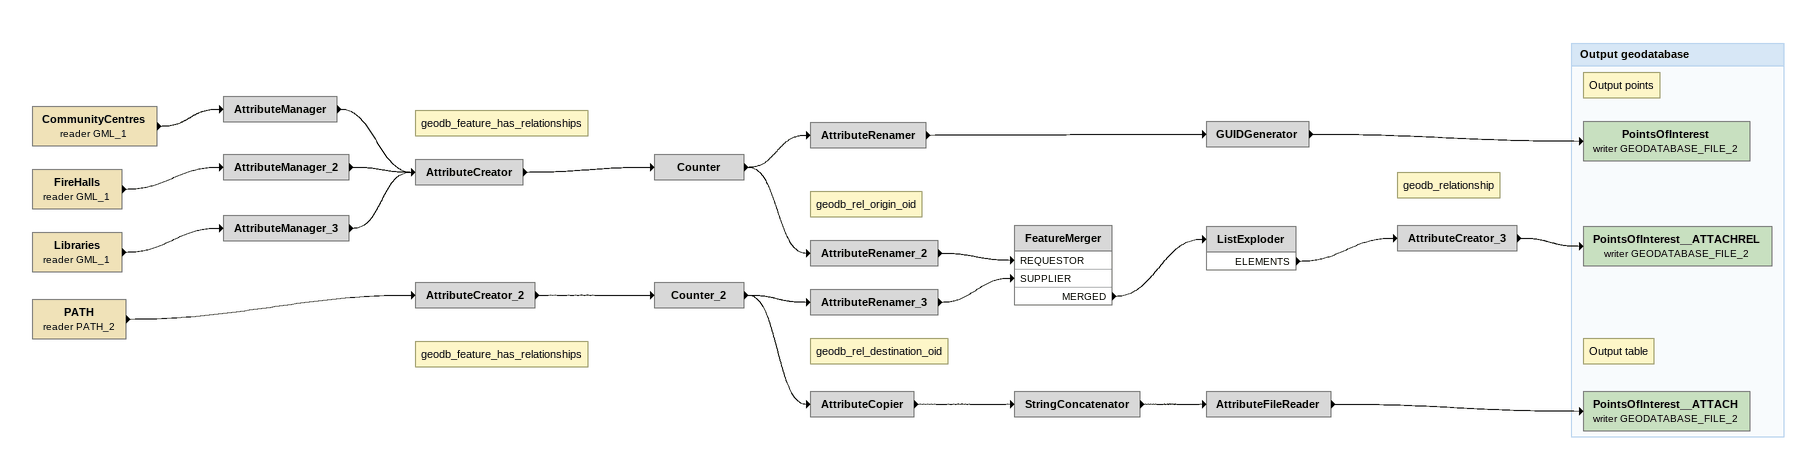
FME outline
CommunityCentres (reader GML_1)
    -> AttributeManager
AttributeManager
    -> AttributeCreator
FireHalls (reader GML_1)
    -> AttributeManager_2
AttributeManager_2
    -> AttributeCreator
Libraries (reader GML_1)
    -> AttributeManager_3
AttributeManager_3
    -> AttributeCreator
Note: geodb_feature_has_relationships
AttributeCreator
    -> Counter
Counter
    -> AttributeRenamer
    -> AttributeRenamer_2
AttributeRenamer
    -> GUIDGenerator
GUIDGenerator
    -> PointsOfInterest (writer GEODATABASE_FILE_2)
Note: geodb_rel_origin_oid
AttributeRenamer_2
    -> FeatureMerger [REQUESTOR]
PATH (reader PATH_2)
    -> AttributeCreator_2
Note: geodb_feature_has_relationships
AttributeCreator_2
    -> Counter_2
Counter_2
    -> AttributeRenamer_3
    -> AttributeCopier
Note: geodb_rel_destination_oid
AttributeRenamer_3
    -> FeatureMerger [SUPPLIER]
FeatureMerger
    MERGED -> ListExploder
ListExploder
    ELEMENTS -> AttributeCreator_3
Note: geodb_relationship
AttributeCreator_3
    -> PointsOfInterest__ATTACHREL (writer GEODATABASE_FILE_2)
AttributeCopier
    -> StringConcatenator
StringConcatenator
    -> AttributeFileReader
AttributeFileReader
    -> PointsOfInterest__ATTACH (writer GEODATABASE_FILE_2)

Bookmark: Output geodatabase
Note: Output points
PointsOfInterest (writer GEODATABASE_FILE_2)
PointsOfInterest__ATTACHREL (writer GEODATABASE_FILE_2)
Note: Output table
PointsOfInterest__ATTACH (writer GEODATABASE_FILE_2)
